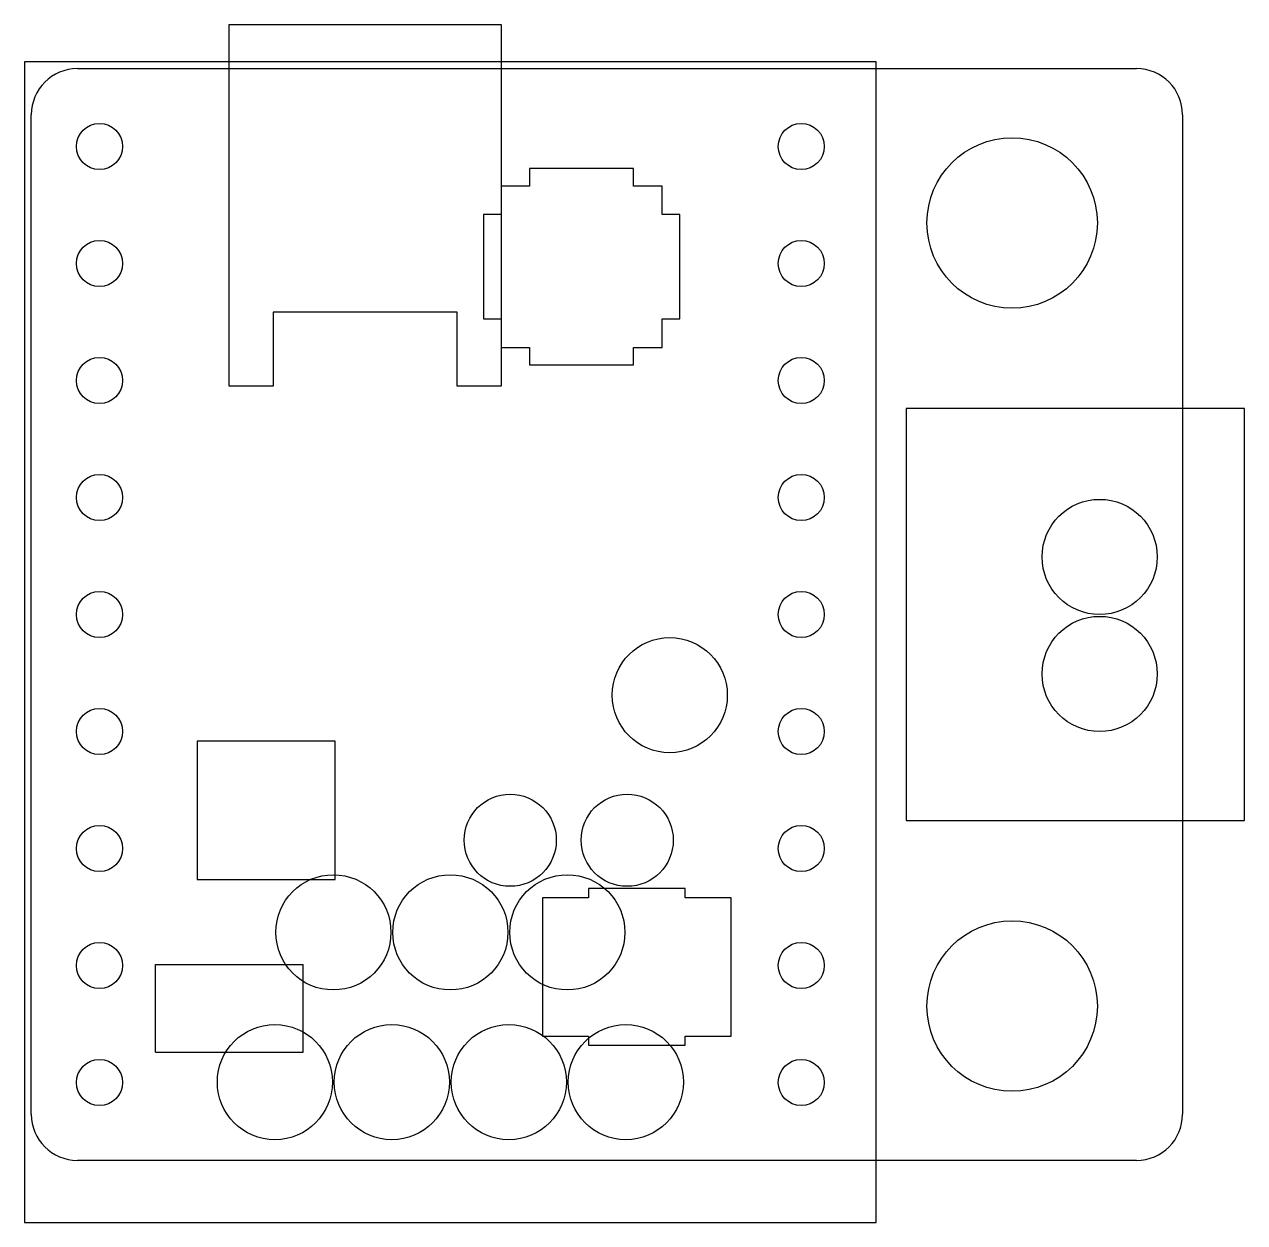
# Model space of a CAD drawing. Header units: millimetres. Extents: x 11.8 to 38.3, y -37 to -11.
import ezdxf

# ---------------------------------------------------------------- set-up
doc = ezdxf.new("R2010")
doc.units = ezdxf.units.MM
for name, color, linetype in [('B.Courtyard', 5, 'CONTINUOUS'), ('Edge.Cuts', 2, 'CONTINUOUS'), ('F.Courtyard', 1, 'CONTINUOUS')]:
    doc.layers.add(name, color=color, linetype=linetype)

msp = doc.modelspace()

# ---------------------------------------------------------------- linework, layer by layer
at = {"layer": 'B.Courtyard'}
for p, q in [((22.82, -14.17), (22.82, -14.55)), ((25.08, -14.17), (22.82, -14.17)), ((25.08, -14.55), (25.08, -14.17)), ((22.2, -14.55), (22.2, -15.17)), ((22.82, -14.55), (22.2, -14.55)), ((25.7, -14.55), (25.08, -14.55)), ((25.7, -15.17), (25.7, -14.55)), ((21.82, -15.17), (21.82, -17.43)), ((22.2, -15.17), (21.82, -15.17)), ((26.08, -15.17), (25.7, -15.17)), ((26.08, -17.43), (26.08, -15.17)), ((21.82, -17.43), (22.2, -17.43)), ((22.2, -17.43), (22.2, -18.05)), ((25.7, -17.43), (26.08, -17.43)), ((25.7, -18.05), (25.7, -17.43)), ((22.2, -18.05), (22.82, -18.05)), ((22.82, -18.05), (22.82, -18.43)), ((25.08, -18.05), (25.7, -18.05)), ((25.08, -18.43), (25.08, -18.05)), ((22.82, -18.43), (25.08, -18.43)), ((30.9975, -19.38), (30.9975, -28.32)), ((38.3475, -19.38), (30.9975, -19.38)), ((38.3475, -28.32), (38.3475, -19.38)), ((15.6, -26.6), (15.6, -29.6)), ((18.6, -26.6), (15.6, -26.6)), ((18.6, -29.6), (18.6, -26.6)), ((30.9975, -28.32), (38.3475, -28.32)), ((15.6, -29.6), (18.6, -29.6)), ((24.1, -29.8), (24.1, -30)), ((26.2, -29.8), (24.1, -29.8)), ((26.2, -30), (26.2, -29.8)), ((23.1, -30), (23.1, -33)), ((24.1, -30), (23.1, -30)), ((27.2, -30), (26.2, -30)), ((27.2, -33), (27.2, -30)), ((14.7, -31.45), (17.9, -31.45)), ((14.7, -33.35), (14.7, -31.45)), ((17.9, -33.35), (17.9, -31.45)), ((23.1, -33), (24.1, -33)), ((24.1, -33), (24.1, -33.2)), ((26.2, -33), (27.2, -33)), ((26.2, -33.2), (26.2, -33)), ((14.7, -33.35), (17.9, -33.35)), ((24.1, -33.2), (26.2, -33.2))]:
    msp.add_line(p, q, dxfattribs=at)
for centre in [(22.4, -28.75), (24.94, -28.75)]:
    msp.add_circle(centre, 1, dxfattribs=at)
at = {"layer": 'Edge.Cuts'}
for p, q in [((13, -12), (36, -12)), ((12, -34.7), (12, -13)), ((37, -13), (37, -34.7)), ((36, -35.7), (13, -35.7))]:
    msp.add_line(p, q, dxfattribs=at)
for centre, radius in [((33.3, -15.35), 1.85), ((25.864, -25.6), 1.25), ((33.3, -32.35), 1.85)]:
    msp.add_circle(centre, radius, dxfattribs=at)
for centre, start, end in [((13, -13), 90, 180), ((36, -13), 0, 90), ((13, -34.7), 180, 270), ((36, -34.7), 270, 0)]:
    msp.add_arc(centre, 1, start, end, dxfattribs=at)
at = {"layer": 'F.Courtyard'}
for p, q in [((16.3, -11.04), (22.2, -11.04)), ((16.3, -18.89), (16.3, -11.04)), ((22.2, -11.04), (22.2, -18.89)), ((11.85, -11.85), (11.85, -37.05)), ((30.35, -11.85), (11.85, -11.85)), ((30.35, -37.05), (30.35, -11.85)), ((17.25, -17.29), (17.25, -18.89)), ((19.25, -17.29), (17.25, -17.29)), ((21.25, -17.29), (19.25, -17.29)), ((21.25, -18.89), (21.25, -17.29)), ((17.25, -18.89), (16.3, -18.89)), ((22.2, -18.89), (21.25, -18.89)), ((11.85, -37.05), (30.35, -37.05))]:
    msp.add_line(p, q, dxfattribs=at)
for centre, radius in [((13.48, -13.69), 0.5), ((28.72, -13.69), 0.5), ((13.48, -16.23), 0.5), ((28.72, -16.23), 0.5), ((13.48, -18.77), 0.5), ((28.72, -18.77), 0.5), ((13.48, -21.31), 0.5), ((28.72, -21.31), 0.5), ((35.2, -22.6), 1.25), ((13.48, -23.85), 0.5), ((28.72, -23.85), 0.5), ((35.2, -25.14), 1.25), ((13.48, -26.39), 0.5), ((28.72, -26.39), 0.5), ((13.48, -28.93), 0.5), ((28.72, -28.93), 0.5), ((18.56, -30.75), 1.25), ((21.1, -30.75), 1.25), ((23.64, -30.75), 1.25), ((13.48, -31.47), 0.5), ((28.72, -31.47), 0.5), ((17.29, -34), 1.25), ((19.83, -34), 1.25), ((22.37, -34), 1.25), ((24.91, -34), 1.25), ((13.48, -34.01), 0.5), ((28.72, -34.01), 0.5)]:
    msp.add_circle(centre, radius, dxfattribs=at)

doc.saveas('drawing.dxf')
